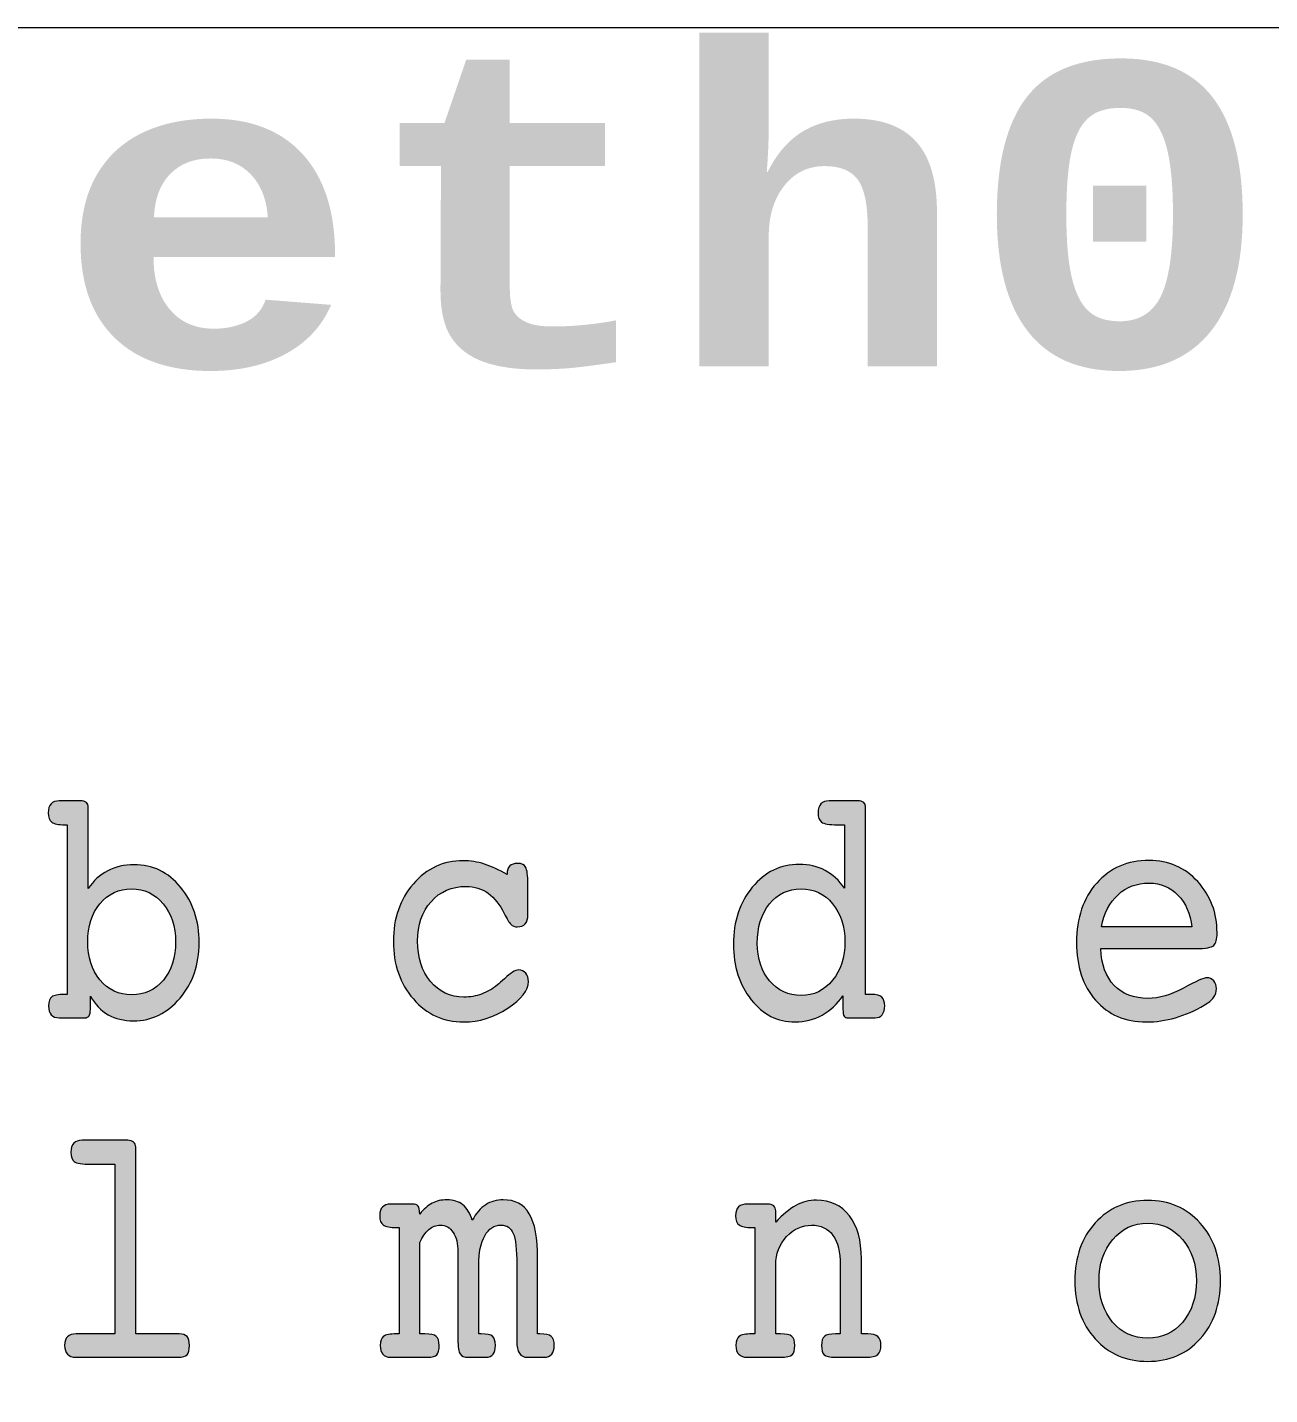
# Model space of a CAD drawing. Header units: inches. Extents: x 3 to 262, y 196 to 297.
# Drawn here: x 26.69 to 62.06, y 252.36 to 291.28 of the extents above; entities that cross this region are included whole.
import ezdxf

# ---------------------------------------------------------------- set-up
doc = ezdxf.new("R2010")
doc.units = ezdxf.units.IN
doc.header["$MEASUREMENT"] = 0
doc.layers.add('Engrave', color=7, linetype='Continuous')
doc.layers.add('LaserCut', color=7, linetype='Continuous')

msp = doc.modelspace()

# ---------------------------------------------------------------- hatches: boundary and pattern name
at = {"layer": 'Engrave', "true_color": 0xffffff}
h = msp.add_hatch(color=7, dxfattribs=at)
h.dxf.hatch_style = 2
edge = h.paths.add_edge_path()
edge.add_spline(control_points=[(29.659, 263.738), (30.03, 263.738), (30.332, 263.878), (30.563, 264.158), (30.795, 264.438), (30.911, 264.801), (30.911, 265.248), (30.911, 265.685), (30.793, 266.045), (30.557, 266.328), (30.322, 266.611), (30.022, 266.753), (29.659, 266.753), (29.292, 266.753), (28.992, 266.612), (28.76, 266.331), (28.526, 266.049), (28.41, 265.688), (28.41, 265.248), (28.41, 264.808), (28.526, 264.446), (28.76, 264.163), (28.992, 263.88), (29.292, 263.738), (29.659, 263.738), (29.659, 263.738), (29.659, 263.738), (29.659, 263.738)], knot_values=[0, 0, 0, 0, 1, 1, 1, 2, 2, 2, 3, 3, 3, 4, 4, 4, 5, 5, 5, 6, 6, 6, 7, 7, 7, 8, 8, 8, 9, 9, 9, 9], degree=3, periodic=1)
edge = h.paths.add_edge_path()
edge.add_spline(control_points=[(28.426, 266.762), (28.573, 266.983), (28.757, 267.151), (28.979, 267.267), (29.2, 267.383), (29.45, 267.442), (29.729, 267.442), (30.259, 267.442), (30.7, 267.228), (31.053, 266.802), (31.406, 266.376), (31.583, 265.849), (31.583, 265.22), (31.583, 264.6), (31.402, 264.075), (31.039, 263.644), (30.677, 263.213), (30.235, 262.998), (29.714, 262.998), (29.437, 262.998), (29.196, 263.056), (28.991, 263.172), (28.785, 263.289), (28.616, 263.465), (28.485, 263.701), (28.485, 263.701), (28.485, 263.323), (28.485, 263.323), (28.485, 263.238), (28.473, 263.177), (28.447, 263.139), (28.422, 263.101), (28.381, 263.083), (28.323, 263.083), (28.323, 263.083), (27.6, 263.083), (27.6, 263.083), (27.497, 263.083), (27.421, 263.111), (27.37, 263.168), (27.321, 263.224), (27.296, 263.309), (27.296, 263.422), (27.296, 263.548), (27.326, 263.634), (27.386, 263.68), (27.447, 263.725), (27.567, 263.748), (27.746, 263.748), (27.746, 263.748), (27.829, 263.748), (27.829, 263.748), (27.829, 263.748), (27.829, 268.578), (27.829, 268.578), (27.829, 268.578), (27.754, 268.578), (27.754, 268.578), (27.575, 268.578), (27.452, 268.604), (27.386, 268.654), (27.321, 268.705), (27.287, 268.792), (27.287, 268.918), (27.287, 269.031), (27.314, 269.117), (27.366, 269.173), (27.419, 269.23), (27.497, 269.258), (27.6, 269.258), (27.6, 269.258), (28.201, 269.258), (28.201, 269.258), (28.279, 269.258), (28.337, 269.242), (28.372, 269.211), (28.408, 269.179), (28.426, 269.131), (28.426, 269.065), (28.426, 269.065), (28.426, 266.762), (28.426, 266.762), (28.426, 266.762), (28.426, 266.762), (28.426, 266.762)], knot_values=[0, 0, 0, 0, 1, 1, 1, 2, 2, 2, 3, 3, 3, 4, 4, 4, 5, 5, 5, 6, 6, 6, 7, 7, 7, 8, 8, 8, 9, 9, 9, 10, 10, 10, 11, 11, 11, 12, 12, 12, 13, 13, 13, 14, 14, 14, 15, 15, 15, 16, 16, 16, 17, 17, 17, 18, 18, 18, 19, 19, 19, 20, 20, 20, 21, 21, 21, 22, 22, 22, 23, 23, 23, 24, 24, 24, 25, 25, 25, 26, 26, 26, 27, 27, 27, 28, 28, 28, 28], degree=3, periodic=1)
h = msp.add_hatch(color=7, dxfattribs=at)
h.dxf.hatch_style = 2
edge = h.paths.add_edge_path()
edge.add_spline(control_points=[(50.06, 263.083), (50.004, 263.083), (49.965, 263.099), (49.943, 263.132), (49.921, 263.165), (49.909, 263.229), (49.909, 263.323), (49.909, 263.323), (49.909, 263.71), (49.909, 263.71), (49.751, 263.474), (49.554, 263.291), (49.317, 263.161), (49.08, 263.03), (48.823, 262.965), (48.546, 262.965), (48.048, 262.965), (47.632, 263.176), (47.296, 263.599), (46.96, 264.022), (46.792, 264.548), (46.792, 265.177), (46.792, 265.828), (46.971, 266.37), (47.329, 266.802), (47.688, 267.235), (48.134, 267.451), (48.669, 267.451), (48.94, 267.451), (49.184, 267.394), (49.4, 267.279), (49.616, 267.164), (49.801, 266.995), (49.957, 266.771), (49.957, 266.771), (49.957, 268.578), (49.957, 268.578), (49.957, 268.578), (49.747, 268.578), (49.747, 268.578), (49.518, 268.578), (49.37, 268.603), (49.303, 268.652), (49.236, 268.701), (49.202, 268.789), (49.202, 268.918), (49.202, 269.031), (49.229, 269.117), (49.283, 269.173), (49.337, 269.23), (49.415, 269.258), (49.518, 269.258), (49.518, 269.258), (50.328, 269.258), (50.328, 269.258), (50.407, 269.258), (50.465, 269.242), (50.5, 269.211), (50.536, 269.179), (50.554, 269.131), (50.554, 269.065), (50.554, 269.065), (50.554, 263.748), (50.554, 263.748), (50.554, 263.748), (50.731, 263.748), (50.731, 263.748), (50.86, 263.748), (50.954, 263.722), (51.012, 263.67), (51.07, 263.618), (51.099, 263.536), (51.099, 263.422), (51.099, 263.315), (51.074, 263.232), (51.024, 263.172), (50.974, 263.113), (50.907, 263.083), (50.822, 263.083), (50.822, 263.083), (50.06, 263.083), (50.06, 263.083), (50.06, 263.083), (50.06, 263.083), (50.06, 263.083)], knot_values=[0, 0, 0, 0, 1, 1, 1, 2, 2, 2, 3, 3, 3, 4, 4, 4, 5, 5, 5, 6, 6, 6, 7, 7, 7, 8, 8, 8, 9, 9, 9, 10, 10, 10, 11, 11, 11, 12, 12, 12, 13, 13, 13, 14, 14, 14, 15, 15, 15, 16, 16, 16, 17, 17, 17, 18, 18, 18, 19, 19, 19, 20, 20, 20, 21, 21, 21, 22, 22, 22, 23, 23, 23, 24, 24, 24, 25, 25, 25, 26, 26, 26, 27, 27, 27, 28, 28, 28, 28], degree=3, periodic=1)
edge = h.paths.add_edge_path()
edge.add_spline(control_points=[(47.471, 265.201), (47.471, 264.767), (47.589, 264.411), (47.823, 264.135), (48.058, 263.858), (48.355, 263.719), (48.716, 263.719), (49.08, 263.719), (49.379, 263.863), (49.613, 264.151), (49.848, 264.439), (49.965, 264.805), (49.965, 265.248), (49.965, 265.685), (49.848, 266.045), (49.615, 266.328), (49.382, 266.611), (49.082, 266.753), (48.716, 266.753), (48.345, 266.753), (48.044, 266.61), (47.815, 266.324), (47.586, 266.038), (47.471, 265.663), (47.471, 265.201), (47.471, 265.201), (47.471, 265.201), (47.471, 265.201)], knot_values=[0, 0, 0, 0, 1, 1, 1, 2, 2, 2, 3, 3, 3, 4, 4, 4, 5, 5, 5, 6, 6, 6, 7, 7, 7, 8, 8, 8, 9, 9, 9, 9], degree=3, periodic=1)
h = msp.add_hatch(color=7, dxfattribs=at)
h.dxf.hatch_style = 2
edge = h.paths.add_edge_path()
edge.add_spline(control_points=[(40.347, 267.159), (40.347, 267.159), (40.347, 267.178), (40.347, 267.178), (40.347, 267.281), (40.372, 267.358), (40.422, 267.406), (40.472, 267.455), (40.55, 267.479), (40.655, 267.479), (40.763, 267.479), (40.838, 267.442), (40.879, 267.366), (40.919, 267.29), (40.94, 267.135), (40.94, 266.899), (40.94, 266.899), (40.94, 266.021), (40.94, 266.021), (40.94, 265.905), (40.915, 265.818), (40.865, 265.76), (40.815, 265.702), (40.74, 265.673), (40.639, 265.673), (40.568, 265.673), (40.507, 265.697), (40.456, 265.746), (40.404, 265.794), (40.342, 265.896), (40.268, 266.05), (40.142, 266.305), (39.988, 266.497), (39.808, 266.628), (39.627, 266.759), (39.42, 266.824), (39.185, 266.824), (38.774, 266.824), (38.441, 266.679), (38.184, 266.389), (37.927, 266.1), (37.799, 265.726), (37.799, 265.267), (37.799, 264.798), (37.922, 264.415), (38.168, 264.118), (38.414, 263.821), (38.731, 263.672), (39.118, 263.672), (39.295, 263.672), (39.463, 263.701), (39.622, 263.76), (39.781, 263.818), (39.932, 263.905), (40.074, 264.021), (40.124, 264.059), (40.192, 264.117), (40.276, 264.196), (40.447, 264.363), (40.582, 264.446), (40.679, 264.446), (40.761, 264.446), (40.827, 264.415), (40.879, 264.354), (40.93, 264.293), (40.955, 264.213), (40.955, 264.116), (40.955, 263.867), (40.759, 263.613), (40.365, 263.354), (39.971, 263.094), (39.553, 262.965), (39.11, 262.965), (38.539, 262.965), (38.062, 263.183), (37.682, 263.62), (37.301, 264.058), (37.111, 264.603), (37.111, 265.257), (37.111, 265.912), (37.3, 266.458), (37.68, 266.897), (38.059, 267.336), (38.533, 267.555), (39.102, 267.555), (39.302, 267.555), (39.504, 267.523), (39.705, 267.458), (39.906, 267.394), (40.121, 267.294), (40.347, 267.159), (40.347, 267.159), (40.347, 267.159), (40.347, 267.159)], knot_values=[0, 0, 0, 0, 1, 1, 1, 2, 2, 2, 3, 3, 3, 4, 4, 4, 5, 5, 5, 6, 6, 6, 7, 7, 7, 8, 8, 8, 9, 9, 9, 10, 10, 10, 11, 11, 11, 12, 12, 12, 13, 13, 13, 14, 14, 14, 15, 15, 15, 16, 16, 16, 17, 17, 17, 18, 18, 18, 19, 19, 19, 20, 20, 20, 21, 21, 21, 22, 22, 22, 23, 23, 23, 24, 24, 24, 25, 25, 25, 26, 26, 26, 27, 27, 27, 28, 28, 28, 29, 29, 29, 30, 30, 30, 31, 31, 31, 31], degree=3, periodic=1)
h = msp.add_hatch(color=7, dxfattribs=at)
h.dxf.hatch_style = 2
edge = h.paths.add_edge_path()
edge.add_spline(control_points=[(57.247, 265.055), (57.268, 264.602), (57.397, 264.252), (57.632, 264.005), (57.868, 263.758), (58.19, 263.635), (58.599, 263.635), (58.907, 263.635), (59.243, 263.733), (59.606, 263.929), (59.97, 264.126), (60.19, 264.224), (60.266, 264.224), (60.345, 264.224), (60.411, 264.194), (60.464, 264.135), (60.516, 264.075), (60.543, 264.001), (60.543, 263.913), (60.543, 263.822), (60.515, 263.738), (60.46, 263.663), (60.404, 263.587), (60.316, 263.513), (60.195, 263.441), (59.931, 263.287), (59.659, 263.169), (59.379, 263.087), (59.099, 263.006), (58.82, 262.965), (58.543, 262.965), (57.943, 262.965), (57.462, 263.172), (57.101, 263.585), (56.74, 263.999), (56.56, 264.547), (56.56, 265.229), (56.56, 265.924), (56.751, 266.487), (57.133, 266.918), (57.515, 267.349), (58.013, 267.564), (58.626, 267.564), (59.182, 267.564), (59.643, 267.363), (60.009, 266.96), (60.376, 266.558), (60.559, 266.07), (60.559, 265.498), (60.559, 265.322), (60.528, 265.204), (60.466, 265.144), (60.404, 265.084), (60.236, 265.055), (59.962, 265.055), (59.962, 265.055), (57.247, 265.055), (57.247, 265.055), (57.247, 265.055), (57.247, 265.055), (57.247, 265.055)], knot_values=[0, 0, 0, 0, 1, 1, 1, 2, 2, 2, 3, 3, 3, 4, 4, 4, 5, 5, 5, 6, 6, 6, 7, 7, 7, 8, 8, 8, 9, 9, 9, 10, 10, 10, 11, 11, 11, 12, 12, 12, 13, 13, 13, 14, 14, 14, 15, 15, 15, 16, 16, 16, 17, 17, 17, 18, 18, 18, 19, 19, 19, 20, 20, 20, 20], degree=3, periodic=1)
edge = h.paths.add_edge_path()
edge.add_spline(control_points=[(57.267, 265.673), (57.267, 265.673), (59.839, 265.673), (59.839, 265.673), (59.8, 266.047), (59.669, 266.348), (59.446, 266.576), (59.224, 266.804), (58.95, 266.918), (58.626, 266.918), (58.276, 266.918), (57.981, 266.808), (57.741, 266.588), (57.501, 266.368), (57.343, 266.062), (57.267, 265.673), (57.267, 265.673), (57.267, 265.673), (57.267, 265.673)], knot_values=[0, 0, 0, 0, 1, 1, 1, 2, 2, 2, 3, 3, 3, 4, 4, 4, 5, 5, 5, 6, 6, 6, 6], degree=3, periodic=1)
h = msp.add_hatch(color=7, dxfattribs=at)
h.dxf.hatch_style = 2
edge = h.paths.add_edge_path()
edge.add_spline(control_points=[(29.18, 258.917), (29.18, 258.917), (28.509, 258.917), (28.509, 258.917), (28.253, 258.917), (28.093, 258.941), (28.028, 258.99), (27.964, 259.039), (27.932, 259.128), (27.932, 259.257), (27.932, 259.37), (27.959, 259.455), (28.013, 259.511), (28.067, 259.568), (28.145, 259.596), (28.248, 259.596), (28.248, 259.596), (29.552, 259.596), (29.552, 259.596), (29.623, 259.596), (29.678, 259.579), (29.718, 259.544), (29.757, 259.51), (29.777, 259.463), (29.777, 259.403), (29.777, 259.403), (29.777, 254.086), (29.777, 254.086), (29.777, 254.086), (31.018, 254.086), (31.018, 254.086), (31.118, 254.086), (31.191, 254.06), (31.237, 254.008), (31.283, 253.956), (31.306, 253.874), (31.306, 253.76), (31.306, 253.632), (31.284, 253.543), (31.239, 253.494), (31.194, 253.445), (31.11, 253.421), (30.986, 253.421), (30.986, 253.421), (28.07, 253.421), (28.07, 253.421), (27.967, 253.421), (27.889, 253.449), (27.835, 253.506), (27.781, 253.562), (27.754, 253.647), (27.754, 253.76), (27.754, 253.87), (27.781, 253.952), (27.837, 254.006), (27.892, 254.059), (27.975, 254.086), (28.086, 254.086), (28.086, 254.086), (29.18, 254.086), (29.18, 254.086), (29.18, 254.086), (29.18, 258.917), (29.18, 258.917), (29.18, 258.917), (29.18, 258.917), (29.18, 258.917)], knot_values=[0, 0, 0, 0, 1, 1, 1, 2, 2, 2, 3, 3, 3, 4, 4, 4, 5, 5, 5, 6, 6, 6, 7, 7, 7, 8, 8, 8, 9, 9, 9, 10, 10, 10, 11, 11, 11, 12, 12, 12, 13, 13, 13, 14, 14, 14, 15, 15, 15, 16, 16, 16, 17, 17, 17, 18, 18, 18, 19, 19, 19, 20, 20, 20, 21, 21, 21, 22, 22, 22, 22], degree=3, periodic=1)
h = msp.add_hatch(color=7, dxfattribs=at)
h.dxf.hatch_style = 2
edge = h.paths.add_edge_path()
edge.add_spline(control_points=[(40.624, 256.049), (40.624, 256.492), (40.59, 256.792), (40.523, 256.947), (40.456, 257.103), (40.34, 257.181), (40.177, 257.181), (39.982, 257.181), (39.827, 257.08), (39.713, 256.879), (39.598, 256.678), (39.541, 256.401), (39.541, 256.049), (39.541, 256.049), (39.541, 254.086), (39.541, 254.086), (39.541, 254.086), (39.612, 254.086), (39.612, 254.086), (39.773, 254.086), (39.88, 254.063), (39.934, 254.018), (39.988, 253.972), (40.015, 253.886), (40.015, 253.76), (40.015, 253.647), (39.993, 253.562), (39.948, 253.506), (39.903, 253.449), (39.835, 253.421), (39.742, 253.421), (39.742, 253.421), (39.241, 253.421), (39.241, 253.421), (39.127, 253.421), (39.05, 253.452), (39.01, 253.515), (38.969, 253.578), (38.948, 253.714), (38.948, 253.921), (38.948, 253.921), (38.948, 256.417), (38.948, 256.417), (38.948, 256.653), (38.903, 256.839), (38.814, 256.976), (38.724, 257.112), (38.602, 257.181), (38.447, 257.181), (38.328, 257.181), (38.219, 257.139), (38.12, 257.056), (38.021, 256.972), (37.937, 256.849), (37.866, 256.685), (37.866, 256.685), (37.866, 254.086), (37.866, 254.086), (37.866, 254.086), (38.011, 254.086), (38.011, 254.086), (38.17, 254.086), (38.277, 254.062), (38.332, 254.015), (38.387, 253.968), (38.415, 253.883), (38.415, 253.76), (38.415, 253.632), (38.392, 253.543), (38.347, 253.494), (38.303, 253.445), (38.217, 253.421), (38.091, 253.421), (38.091, 253.421), (37.04, 253.421), (37.04, 253.421), (36.937, 253.421), (36.861, 253.449), (36.812, 253.504), (36.764, 253.559), (36.739, 253.644), (36.739, 253.76), (36.739, 253.886), (36.77, 253.972), (36.832, 254.018), (36.894, 254.063), (37.015, 254.086), (37.194, 254.086), (37.194, 254.086), (37.273, 254.086), (37.273, 254.086), (37.273, 254.086), (37.273, 257.11), (37.273, 257.11), (37.273, 257.11), (37.202, 257.11), (37.202, 257.11), (37.017, 257.11), (36.891, 257.135), (36.824, 257.186), (36.757, 257.236), (36.724, 257.324), (36.724, 257.45), (36.724, 257.56), (36.75, 257.642), (36.803, 257.697), (36.855, 257.752), (36.934, 257.78), (37.04, 257.78), (37.04, 257.78), (37.644, 257.78), (37.644, 257.78), (37.731, 257.78), (37.789, 257.762), (37.816, 257.726), (37.844, 257.69), (37.86, 257.613), (37.866, 257.497), (37.973, 257.635), (38.09, 257.738), (38.213, 257.804), (38.337, 257.87), (38.477, 257.903), (38.632, 257.903), (38.817, 257.903), (38.969, 257.855), (39.089, 257.759), (39.208, 257.663), (39.297, 257.517), (39.355, 257.322), (39.466, 257.52), (39.593, 257.667), (39.739, 257.761), (39.883, 257.855), (40.049, 257.903), (40.237, 257.903), (40.576, 257.903), (40.825, 257.77), (40.981, 257.506), (41.138, 257.242), (41.216, 256.814), (41.216, 256.223), (41.216, 256.223), (41.216, 254.086), (41.216, 254.086), (41.216, 254.086), (41.28, 254.086), (41.28, 254.086), (41.443, 254.086), (41.552, 254.062), (41.607, 254.015), (41.663, 253.968), (41.69, 253.883), (41.69, 253.76), (41.69, 253.647), (41.667, 253.562), (41.619, 253.506), (41.572, 253.449), (41.502, 253.421), (41.41, 253.421), (41.41, 253.421), (40.932, 253.421), (40.932, 253.421), (40.826, 253.421), (40.749, 253.458), (40.699, 253.534), (40.649, 253.609), (40.624, 253.729), (40.624, 253.893), (40.624, 253.893), (40.624, 256.049), (40.624, 256.049), (40.624, 256.049), (40.624, 256.049), (40.624, 256.049)], knot_values=[0, 0, 0, 0, 1, 1, 1, 2, 2, 2, 3, 3, 3, 4, 4, 4, 5, 5, 5, 6, 6, 6, 7, 7, 7, 8, 8, 8, 9, 9, 9, 10, 10, 10, 11, 11, 11, 12, 12, 12, 13, 13, 13, 14, 14, 14, 15, 15, 15, 16, 16, 16, 17, 17, 17, 18, 18, 18, 19, 19, 19, 20, 20, 20, 21, 21, 21, 22, 22, 22, 23, 23, 23, 24, 24, 24, 25, 25, 25, 26, 26, 26, 27, 27, 27, 28, 28, 28, 29, 29, 29, 30, 30, 30, 31, 31, 31, 32, 32, 32, 33, 33, 33, 34, 34, 34, 35, 35, 35, 36, 36, 36, 37, 37, 37, 38, 38, 38, 39, 39, 39, 40, 40, 40, 41, 41, 41, 42, 42, 42, 43, 43, 43, 44, 44, 44, 45, 45, 45, 46, 46, 46, 47, 47, 47, 48, 48, 48, 49, 49, 49, 50, 50, 50, 51, 51, 51, 52, 52, 52, 53, 53, 53, 54, 54, 54, 55, 55, 55, 56, 56, 56, 57, 57, 57, 58, 58, 58, 58], degree=3, periodic=1)
h = msp.add_hatch(color=7, dxfattribs=at)
h.dxf.hatch_style = 2
edge = h.paths.add_edge_path()
edge.add_spline(control_points=[(47.4, 254.086), (47.4, 254.086), (47.4, 257.11), (47.4, 257.11), (47.4, 257.11), (47.325, 257.11), (47.325, 257.11), (47.146, 257.11), (47.023, 257.135), (46.956, 257.186), (46.888, 257.236), (46.855, 257.324), (46.855, 257.45), (46.855, 257.566), (46.883, 257.65), (46.938, 257.702), (46.993, 257.754), (47.083, 257.78), (47.207, 257.78), (47.207, 257.78), (47.772, 257.78), (47.772, 257.78), (47.843, 257.78), (47.898, 257.763), (47.938, 257.728), (47.977, 257.693), (47.997, 257.646), (47.997, 257.587), (47.997, 257.587), (47.997, 257.266), (47.997, 257.266), (48.189, 257.48), (48.38, 257.638), (48.568, 257.74), (48.756, 257.842), (48.952, 257.893), (49.155, 257.893), (49.552, 257.893), (49.865, 257.745), (50.093, 257.45), (50.321, 257.154), (50.435, 256.745), (50.435, 256.223), (50.435, 256.223), (50.435, 254.086), (50.435, 254.086), (50.435, 254.086), (50.621, 254.086), (50.621, 254.086), (50.752, 254.086), (50.847, 254.06), (50.905, 254.008), (50.963, 253.956), (50.992, 253.874), (50.992, 253.76), (50.992, 253.638), (50.961, 253.551), (50.899, 253.499), (50.838, 253.447), (50.728, 253.421), (50.569, 253.421), (50.569, 253.421), (49.696, 253.421), (49.696, 253.421), (49.528, 253.421), (49.419, 253.444), (49.372, 253.492), (49.325, 253.539), (49.301, 253.628), (49.301, 253.76), (49.301, 253.883), (49.329, 253.968), (49.384, 254.015), (49.439, 254.062), (49.543, 254.086), (49.696, 254.086), (49.696, 254.086), (49.834, 254.086), (49.834, 254.086), (49.834, 254.086), (49.834, 256.049), (49.834, 256.049), (49.834, 256.417), (49.765, 256.697), (49.625, 256.891), (49.485, 257.084), (49.282, 257.181), (49.017, 257.181), (48.748, 257.181), (48.511, 257.072), (48.305, 256.855), (48.1, 256.638), (47.997, 256.369), (47.997, 256.049), (47.997, 256.049), (47.997, 254.086), (47.997, 254.086), (47.997, 254.086), (48.135, 254.086), (48.135, 254.086), (48.293, 254.086), (48.4, 254.062), (48.455, 254.015), (48.511, 253.968), (48.538, 253.883), (48.538, 253.76), (48.538, 253.628), (48.515, 253.539), (48.467, 253.492), (48.42, 253.444), (48.304, 253.421), (48.119, 253.421), (48.119, 253.421), (47.187, 253.421), (47.187, 253.421), (47.079, 253.421), (46.998, 253.449), (46.944, 253.504), (46.89, 253.559), (46.863, 253.644), (46.863, 253.76), (46.863, 253.886), (46.894, 253.972), (46.956, 254.018), (47.018, 254.063), (47.138, 254.086), (47.317, 254.086), (47.317, 254.086), (47.4, 254.086), (47.4, 254.086), (47.4, 254.086), (47.4, 254.086), (47.4, 254.086)], knot_values=[0, 0, 0, 0, 1, 1, 1, 2, 2, 2, 3, 3, 3, 4, 4, 4, 5, 5, 5, 6, 6, 6, 7, 7, 7, 8, 8, 8, 9, 9, 9, 10, 10, 10, 11, 11, 11, 12, 12, 12, 13, 13, 13, 14, 14, 14, 15, 15, 15, 16, 16, 16, 17, 17, 17, 18, 18, 18, 19, 19, 19, 20, 20, 20, 21, 21, 21, 22, 22, 22, 23, 23, 23, 24, 24, 24, 25, 25, 25, 26, 26, 26, 27, 27, 27, 28, 28, 28, 29, 29, 29, 30, 30, 30, 31, 31, 31, 32, 32, 32, 33, 33, 33, 34, 34, 34, 35, 35, 35, 36, 36, 36, 37, 37, 37, 38, 38, 38, 39, 39, 39, 40, 40, 40, 41, 41, 41, 42, 42, 42, 43, 43, 43, 44, 44, 44, 44], degree=3, periodic=1)
h = msp.add_hatch(color=7, dxfattribs=at)
h.dxf.hatch_style = 2
edge = h.paths.add_edge_path()
edge.add_spline(control_points=[(58.583, 253.963), (58.989, 253.963), (59.321, 254.117), (59.58, 254.423), (59.84, 254.73), (59.97, 255.121), (59.97, 255.596), (59.97, 256.071), (59.839, 256.463), (59.579, 256.773), (59.318, 257.082), (58.986, 257.237), (58.583, 257.237), (58.18, 257.237), (57.849, 257.082), (57.589, 256.773), (57.33, 256.463), (57.2, 256.071), (57.2, 255.596), (57.2, 255.118), (57.329, 254.726), (57.587, 254.421), (57.845, 254.116), (58.177, 253.963), (58.583, 253.963), (58.583, 253.963), (58.583, 253.963), (58.583, 253.963)], knot_values=[0, 0, 0, 0, 1, 1, 1, 2, 2, 2, 3, 3, 3, 4, 4, 4, 5, 5, 5, 6, 6, 6, 7, 7, 7, 8, 8, 8, 9, 9, 9, 9], degree=3, periodic=1)
edge = h.paths.add_edge_path()
edge.add_spline(control_points=[(60.657, 255.596), (60.657, 254.923), (60.465, 254.372), (60.08, 253.945), (59.696, 253.517), (59.197, 253.303), (58.583, 253.303), (57.972, 253.303), (57.474, 253.517), (57.089, 253.945), (56.705, 254.372), (56.512, 254.923), (56.512, 255.596), (56.512, 256.269), (56.705, 256.818), (57.089, 257.244), (57.474, 257.671), (57.972, 257.884), (58.583, 257.884), (59.194, 257.884), (59.693, 257.67), (60.079, 257.242), (60.465, 256.814), (60.657, 256.265), (60.657, 255.596), (60.657, 255.596), (60.657, 255.596), (60.657, 255.596)], knot_values=[0, 0, 0, 0, 1, 1, 1, 2, 2, 2, 3, 3, 3, 4, 4, 4, 5, 5, 5, 6, 6, 6, 7, 7, 7, 8, 8, 8, 9, 9, 9, 9], degree=3, periodic=1)

# ---------------------------------------------------------------- linework, layer by layer
at = {"layer": 'Engrave', "lineweight": 0}
for points, knots in [([(28.426, 266.762), (28.573, 266.983), (28.757, 267.151), (28.979, 267.267), (29.2, 267.383), (29.45, 267.442), (29.729, 267.442), (30.259, 267.442), (30.7, 267.228), (31.053, 266.802), (31.406, 266.376), (31.583, 265.849), (31.583, 265.22), (31.583, 264.6), (31.402, 264.075), (31.039, 263.644), (30.677, 263.213), (30.235, 262.998), (29.714, 262.998), (29.437, 262.998), (29.196, 263.056), (28.991, 263.172), (28.785, 263.289), (28.616, 263.465), (28.485, 263.701), (28.485, 263.701), (28.485, 263.323), (28.485, 263.323), (28.485, 263.238), (28.473, 263.177), (28.447, 263.139), (28.422, 263.101), (28.381, 263.083), (28.323, 263.083), (28.323, 263.083), (27.6, 263.083), (27.6, 263.083), (27.497, 263.083), (27.421, 263.111), (27.37, 263.168), (27.321, 263.224), (27.296, 263.309), (27.296, 263.422), (27.296, 263.548), (27.326, 263.634), (27.386, 263.68), (27.447, 263.725), (27.567, 263.748), (27.746, 263.748), (27.746, 263.748), (27.829, 263.748), (27.829, 263.748), (27.829, 263.748), (27.829, 268.578), (27.829, 268.578), (27.829, 268.578), (27.754, 268.578), (27.754, 268.578), (27.575, 268.578), (27.452, 268.604), (27.386, 268.654), (27.321, 268.705), (27.287, 268.792), (27.287, 268.918), (27.287, 269.031), (27.314, 269.117), (27.366, 269.173), (27.419, 269.23), (27.497, 269.258), (27.6, 269.258), (27.6, 269.258), (28.201, 269.258), (28.201, 269.258), (28.279, 269.258), (28.337, 269.242), (28.372, 269.211), (28.408, 269.179), (28.426, 269.131), (28.426, 269.065), (28.426, 269.065), (28.426, 266.762), (28.426, 266.762), (28.426, 266.762), (28.426, 266.762), (28.426, 266.762)], [0, 0, 0, 0, 1, 1, 1, 2, 2, 2, 3, 3, 3, 4, 4, 4, 5, 5, 5, 6, 6, 6, 7, 7, 7, 8, 8, 8, 9, 9, 9, 10, 10, 10, 11, 11, 11, 12, 12, 12, 13, 13, 13, 14, 14, 14, 15, 15, 15, 16, 16, 16, 17, 17, 17, 18, 18, 18, 19, 19, 19, 20, 20, 20, 21, 21, 21, 22, 22, 22, 23, 23, 23, 24, 24, 24, 25, 25, 25, 26, 26, 26, 27, 27, 27, 28, 28, 28, 28]), ([(50.06, 263.083), (50.004, 263.083), (49.965, 263.099), (49.943, 263.132), (49.921, 263.165), (49.909, 263.229), (49.909, 263.323), (49.909, 263.323), (49.909, 263.71), (49.909, 263.71), (49.751, 263.474), (49.554, 263.291), (49.317, 263.161), (49.08, 263.03), (48.823, 262.965), (48.546, 262.965), (48.048, 262.965), (47.632, 263.176), (47.296, 263.599), (46.96, 264.022), (46.792, 264.548), (46.792, 265.177), (46.792, 265.828), (46.971, 266.37), (47.329, 266.802), (47.688, 267.235), (48.134, 267.451), (48.669, 267.451), (48.94, 267.451), (49.184, 267.394), (49.4, 267.279), (49.616, 267.164), (49.801, 266.995), (49.957, 266.771), (49.957, 266.771), (49.957, 268.578), (49.957, 268.578), (49.957, 268.578), (49.747, 268.578), (49.747, 268.578), (49.518, 268.578), (49.37, 268.603), (49.303, 268.652), (49.236, 268.701), (49.202, 268.789), (49.202, 268.918), (49.202, 269.031), (49.229, 269.117), (49.283, 269.173), (49.337, 269.23), (49.415, 269.258), (49.518, 269.258), (49.518, 269.258), (50.328, 269.258), (50.328, 269.258), (50.407, 269.258), (50.465, 269.242), (50.5, 269.211), (50.536, 269.179), (50.554, 269.131), (50.554, 269.065), (50.554, 269.065), (50.554, 263.748), (50.554, 263.748), (50.554, 263.748), (50.731, 263.748), (50.731, 263.748), (50.86, 263.748), (50.954, 263.722), (51.012, 263.67), (51.07, 263.618), (51.099, 263.536), (51.099, 263.422), (51.099, 263.315), (51.074, 263.232), (51.024, 263.172), (50.974, 263.113), (50.907, 263.083), (50.822, 263.083), (50.822, 263.083), (50.06, 263.083), (50.06, 263.083), (50.06, 263.083), (50.06, 263.083), (50.06, 263.083)], [0, 0, 0, 0, 1, 1, 1, 2, 2, 2, 3, 3, 3, 4, 4, 4, 5, 5, 5, 6, 6, 6, 7, 7, 7, 8, 8, 8, 9, 9, 9, 10, 10, 10, 11, 11, 11, 12, 12, 12, 13, 13, 13, 14, 14, 14, 15, 15, 15, 16, 16, 16, 17, 17, 17, 18, 18, 18, 19, 19, 19, 20, 20, 20, 21, 21, 21, 22, 22, 22, 23, 23, 23, 24, 24, 24, 25, 25, 25, 26, 26, 26, 27, 27, 27, 28, 28, 28, 28]), ([(40.347, 267.159), (40.347, 267.159), (40.347, 267.178), (40.347, 267.178), (40.347, 267.281), (40.372, 267.358), (40.422, 267.406), (40.472, 267.455), (40.55, 267.479), (40.655, 267.479), (40.763, 267.479), (40.838, 267.442), (40.879, 267.366), (40.919, 267.29), (40.94, 267.135), (40.94, 266.899), (40.94, 266.899), (40.94, 266.021), (40.94, 266.021), (40.94, 265.905), (40.915, 265.818), (40.865, 265.76), (40.815, 265.702), (40.74, 265.673), (40.639, 265.673), (40.568, 265.673), (40.507, 265.697), (40.456, 265.746), (40.404, 265.794), (40.342, 265.896), (40.268, 266.05), (40.142, 266.305), (39.988, 266.497), (39.808, 266.628), (39.627, 266.759), (39.42, 266.824), (39.185, 266.824), (38.774, 266.824), (38.441, 266.679), (38.184, 266.389), (37.927, 266.1), (37.799, 265.726), (37.799, 265.267), (37.799, 264.798), (37.922, 264.415), (38.168, 264.118), (38.414, 263.821), (38.731, 263.672), (39.118, 263.672), (39.295, 263.672), (39.463, 263.701), (39.622, 263.76), (39.781, 263.818), (39.932, 263.905), (40.074, 264.021), (40.124, 264.059), (40.192, 264.117), (40.276, 264.196), (40.447, 264.363), (40.582, 264.446), (40.679, 264.446), (40.761, 264.446), (40.827, 264.415), (40.879, 264.354), (40.93, 264.293), (40.955, 264.213), (40.955, 264.116), (40.955, 263.867), (40.759, 263.613), (40.365, 263.354), (39.971, 263.094), (39.553, 262.965), (39.11, 262.965), (38.539, 262.965), (38.062, 263.183), (37.682, 263.62), (37.301, 264.058), (37.111, 264.603), (37.111, 265.257), (37.111, 265.912), (37.3, 266.458), (37.68, 266.897), (38.059, 267.336), (38.533, 267.555), (39.102, 267.555), (39.302, 267.555), (39.504, 267.523), (39.705, 267.458), (39.906, 267.394), (40.121, 267.294), (40.347, 267.159), (40.347, 267.159), (40.347, 267.159), (40.347, 267.159)], [0, 0, 0, 0, 1, 1, 1, 2, 2, 2, 3, 3, 3, 4, 4, 4, 5, 5, 5, 6, 6, 6, 7, 7, 7, 8, 8, 8, 9, 9, 9, 10, 10, 10, 11, 11, 11, 12, 12, 12, 13, 13, 13, 14, 14, 14, 15, 15, 15, 16, 16, 16, 17, 17, 17, 18, 18, 18, 19, 19, 19, 20, 20, 20, 21, 21, 21, 22, 22, 22, 23, 23, 23, 24, 24, 24, 25, 25, 25, 26, 26, 26, 27, 27, 27, 28, 28, 28, 29, 29, 29, 30, 30, 30, 31, 31, 31, 31]), ([(57.247, 265.055), (57.268, 264.602), (57.397, 264.252), (57.632, 264.005), (57.868, 263.758), (58.19, 263.635), (58.599, 263.635), (58.907, 263.635), (59.243, 263.733), (59.606, 263.929), (59.97, 264.126), (60.19, 264.224), (60.266, 264.224), (60.345, 264.224), (60.411, 264.194), (60.464, 264.135), (60.516, 264.075), (60.543, 264.001), (60.543, 263.913), (60.543, 263.822), (60.515, 263.738), (60.46, 263.663), (60.404, 263.587), (60.316, 263.513), (60.195, 263.441), (59.931, 263.287), (59.659, 263.169), (59.379, 263.087), (59.099, 263.006), (58.82, 262.965), (58.543, 262.965), (57.943, 262.965), (57.462, 263.172), (57.101, 263.585), (56.74, 263.999), (56.56, 264.547), (56.56, 265.229), (56.56, 265.924), (56.751, 266.487), (57.133, 266.918), (57.515, 267.349), (58.013, 267.564), (58.626, 267.564), (59.182, 267.564), (59.643, 267.363), (60.009, 266.96), (60.376, 266.558), (60.559, 266.07), (60.559, 265.498), (60.559, 265.322), (60.528, 265.204), (60.466, 265.144), (60.404, 265.084), (60.236, 265.055), (59.962, 265.055), (59.962, 265.055), (57.247, 265.055), (57.247, 265.055), (57.247, 265.055), (57.247, 265.055), (57.247, 265.055)], [0, 0, 0, 0, 1, 1, 1, 2, 2, 2, 3, 3, 3, 4, 4, 4, 5, 5, 5, 6, 6, 6, 7, 7, 7, 8, 8, 8, 9, 9, 9, 10, 10, 10, 11, 11, 11, 12, 12, 12, 13, 13, 13, 14, 14, 14, 15, 15, 15, 16, 16, 16, 17, 17, 17, 18, 18, 18, 19, 19, 19, 20, 20, 20, 20]), ([(29.659, 263.738), (30.03, 263.738), (30.332, 263.878), (30.563, 264.158), (30.795, 264.438), (30.911, 264.801), (30.911, 265.248), (30.911, 265.685), (30.793, 266.045), (30.557, 266.328), (30.322, 266.611), (30.022, 266.753), (29.659, 266.753), (29.292, 266.753), (28.992, 266.612), (28.76, 266.331), (28.526, 266.049), (28.41, 265.688), (28.41, 265.248), (28.41, 264.808), (28.526, 264.446), (28.76, 264.163), (28.992, 263.88), (29.292, 263.738), (29.659, 263.738), (29.659, 263.738), (29.659, 263.738), (29.659, 263.738)], [0, 0, 0, 0, 1, 1, 1, 2, 2, 2, 3, 3, 3, 4, 4, 4, 5, 5, 5, 6, 6, 6, 7, 7, 7, 8, 8, 8, 9, 9, 9, 9]), ([(47.471, 265.201), (47.471, 264.767), (47.589, 264.411), (47.823, 264.135), (48.058, 263.858), (48.355, 263.719), (48.716, 263.719), (49.08, 263.719), (49.379, 263.863), (49.613, 264.151), (49.848, 264.439), (49.965, 264.805), (49.965, 265.248), (49.965, 265.685), (49.848, 266.045), (49.615, 266.328), (49.382, 266.611), (49.082, 266.753), (48.716, 266.753), (48.345, 266.753), (48.044, 266.61), (47.815, 266.324), (47.586, 266.038), (47.471, 265.663), (47.471, 265.201), (47.471, 265.201), (47.471, 265.201), (47.471, 265.201)], [0, 0, 0, 0, 1, 1, 1, 2, 2, 2, 3, 3, 3, 4, 4, 4, 5, 5, 5, 6, 6, 6, 7, 7, 7, 8, 8, 8, 9, 9, 9, 9]), ([(57.267, 265.673), (57.267, 265.673), (59.839, 265.673), (59.839, 265.673), (59.8, 266.047), (59.669, 266.348), (59.446, 266.576), (59.224, 266.804), (58.95, 266.918), (58.626, 266.918), (58.276, 266.918), (57.981, 266.808), (57.741, 266.588), (57.501, 266.368), (57.343, 266.062), (57.267, 265.673), (57.267, 265.673), (57.267, 265.673), (57.267, 265.673)], [0, 0, 0, 0, 1, 1, 1, 2, 2, 2, 3, 3, 3, 4, 4, 4, 5, 5, 5, 6, 6, 6, 6]), ([(29.18, 258.917), (29.18, 258.917), (28.509, 258.917), (28.509, 258.917), (28.253, 258.917), (28.093, 258.941), (28.028, 258.99), (27.964, 259.039), (27.932, 259.128), (27.932, 259.257), (27.932, 259.37), (27.959, 259.455), (28.013, 259.511), (28.067, 259.568), (28.145, 259.596), (28.248, 259.596), (28.248, 259.596), (29.552, 259.596), (29.552, 259.596), (29.623, 259.596), (29.678, 259.579), (29.718, 259.544), (29.757, 259.51), (29.777, 259.463), (29.777, 259.403), (29.777, 259.403), (29.777, 254.086), (29.777, 254.086), (29.777, 254.086), (31.018, 254.086), (31.018, 254.086), (31.118, 254.086), (31.191, 254.06), (31.237, 254.008), (31.283, 253.956), (31.306, 253.874), (31.306, 253.76), (31.306, 253.632), (31.284, 253.543), (31.239, 253.494), (31.194, 253.445), (31.11, 253.421), (30.986, 253.421), (30.986, 253.421), (28.07, 253.421), (28.07, 253.421), (27.967, 253.421), (27.889, 253.449), (27.835, 253.506), (27.781, 253.562), (27.754, 253.647), (27.754, 253.76), (27.754, 253.87), (27.781, 253.952), (27.837, 254.006), (27.892, 254.059), (27.975, 254.086), (28.086, 254.086), (28.086, 254.086), (29.18, 254.086), (29.18, 254.086), (29.18, 254.086), (29.18, 258.917), (29.18, 258.917), (29.18, 258.917), (29.18, 258.917), (29.18, 258.917)], [0, 0, 0, 0, 1, 1, 1, 2, 2, 2, 3, 3, 3, 4, 4, 4, 5, 5, 5, 6, 6, 6, 7, 7, 7, 8, 8, 8, 9, 9, 9, 10, 10, 10, 11, 11, 11, 12, 12, 12, 13, 13, 13, 14, 14, 14, 15, 15, 15, 16, 16, 16, 17, 17, 17, 18, 18, 18, 19, 19, 19, 20, 20, 20, 21, 21, 21, 22, 22, 22, 22]), ([(40.624, 256.049), (40.624, 256.492), (40.59, 256.792), (40.523, 256.947), (40.456, 257.103), (40.34, 257.181), (40.177, 257.181), (39.982, 257.181), (39.827, 257.08), (39.713, 256.879), (39.598, 256.678), (39.541, 256.401), (39.541, 256.049), (39.541, 256.049), (39.541, 254.086), (39.541, 254.086), (39.541, 254.086), (39.612, 254.086), (39.612, 254.086), (39.773, 254.086), (39.88, 254.063), (39.934, 254.018), (39.988, 253.972), (40.015, 253.886), (40.015, 253.76), (40.015, 253.647), (39.993, 253.562), (39.948, 253.506), (39.903, 253.449), (39.835, 253.421), (39.742, 253.421), (39.742, 253.421), (39.241, 253.421), (39.241, 253.421), (39.127, 253.421), (39.05, 253.452), (39.01, 253.515), (38.969, 253.578), (38.948, 253.714), (38.948, 253.921), (38.948, 253.921), (38.948, 256.417), (38.948, 256.417), (38.948, 256.653), (38.903, 256.839), (38.814, 256.976), (38.724, 257.112), (38.602, 257.181), (38.447, 257.181), (38.328, 257.181), (38.219, 257.139), (38.12, 257.056), (38.021, 256.972), (37.937, 256.849), (37.866, 256.685), (37.866, 256.685), (37.866, 254.086), (37.866, 254.086), (37.866, 254.086), (38.011, 254.086), (38.011, 254.086), (38.17, 254.086), (38.277, 254.062), (38.332, 254.015), (38.387, 253.968), (38.415, 253.883), (38.415, 253.76), (38.415, 253.632), (38.392, 253.543), (38.347, 253.494), (38.303, 253.445), (38.217, 253.421), (38.091, 253.421), (38.091, 253.421), (37.04, 253.421), (37.04, 253.421), (36.937, 253.421), (36.861, 253.449), (36.812, 253.504), (36.764, 253.559), (36.739, 253.644), (36.739, 253.76), (36.739, 253.886), (36.77, 253.972), (36.832, 254.018), (36.894, 254.063), (37.015, 254.086), (37.194, 254.086), (37.194, 254.086), (37.273, 254.086), (37.273, 254.086), (37.273, 254.086), (37.273, 257.11), (37.273, 257.11), (37.273, 257.11), (37.202, 257.11), (37.202, 257.11), (37.017, 257.11), (36.891, 257.135), (36.824, 257.186), (36.757, 257.236), (36.724, 257.324), (36.724, 257.45), (36.724, 257.56), (36.75, 257.642), (36.803, 257.697), (36.855, 257.752), (36.934, 257.78), (37.04, 257.78), (37.04, 257.78), (37.644, 257.78), (37.644, 257.78), (37.731, 257.78), (37.789, 257.762), (37.816, 257.726), (37.844, 257.69), (37.86, 257.613), (37.866, 257.497), (37.973, 257.635), (38.09, 257.738), (38.213, 257.804), (38.337, 257.87), (38.477, 257.903), (38.632, 257.903), (38.817, 257.903), (38.969, 257.855), (39.089, 257.759), (39.208, 257.663), (39.297, 257.517), (39.355, 257.322), (39.466, 257.52), (39.593, 257.667), (39.739, 257.761), (39.883, 257.855), (40.049, 257.903), (40.237, 257.903), (40.576, 257.903), (40.825, 257.77), (40.981, 257.506), (41.138, 257.242), (41.216, 256.814), (41.216, 256.223), (41.216, 256.223), (41.216, 254.086), (41.216, 254.086), (41.216, 254.086), (41.28, 254.086), (41.28, 254.086), (41.443, 254.086), (41.552, 254.062), (41.607, 254.015), (41.663, 253.968), (41.69, 253.883), (41.69, 253.76), (41.69, 253.647), (41.667, 253.562), (41.619, 253.506), (41.572, 253.449), (41.502, 253.421), (41.41, 253.421), (41.41, 253.421), (40.932, 253.421), (40.932, 253.421), (40.826, 253.421), (40.749, 253.458), (40.699, 253.534), (40.649, 253.609), (40.624, 253.729), (40.624, 253.893), (40.624, 253.893), (40.624, 256.049), (40.624, 256.049), (40.624, 256.049), (40.624, 256.049), (40.624, 256.049)], [0, 0, 0, 0, 1, 1, 1, 2, 2, 2, 3, 3, 3, 4, 4, 4, 5, 5, 5, 6, 6, 6, 7, 7, 7, 8, 8, 8, 9, 9, 9, 10, 10, 10, 11, 11, 11, 12, 12, 12, 13, 13, 13, 14, 14, 14, 15, 15, 15, 16, 16, 16, 17, 17, 17, 18, 18, 18, 19, 19, 19, 20, 20, 20, 21, 21, 21, 22, 22, 22, 23, 23, 23, 24, 24, 24, 25, 25, 25, 26, 26, 26, 27, 27, 27, 28, 28, 28, 29, 29, 29, 30, 30, 30, 31, 31, 31, 32, 32, 32, 33, 33, 33, 34, 34, 34, 35, 35, 35, 36, 36, 36, 37, 37, 37, 38, 38, 38, 39, 39, 39, 40, 40, 40, 41, 41, 41, 42, 42, 42, 43, 43, 43, 44, 44, 44, 45, 45, 45, 46, 46, 46, 47, 47, 47, 48, 48, 48, 49, 49, 49, 50, 50, 50, 51, 51, 51, 52, 52, 52, 53, 53, 53, 54, 54, 54, 55, 55, 55, 56, 56, 56, 57, 57, 57, 58, 58, 58, 58]), ([(47.4, 254.086), (47.4, 254.086), (47.4, 257.11), (47.4, 257.11), (47.4, 257.11), (47.325, 257.11), (47.325, 257.11), (47.146, 257.11), (47.023, 257.135), (46.956, 257.186), (46.888, 257.236), (46.855, 257.324), (46.855, 257.45), (46.855, 257.566), (46.883, 257.65), (46.938, 257.702), (46.993, 257.754), (47.083, 257.78), (47.207, 257.78), (47.207, 257.78), (47.772, 257.78), (47.772, 257.78), (47.843, 257.78), (47.898, 257.763), (47.938, 257.728), (47.977, 257.693), (47.997, 257.646), (47.997, 257.587), (47.997, 257.587), (47.997, 257.266), (47.997, 257.266), (48.189, 257.48), (48.38, 257.638), (48.568, 257.74), (48.756, 257.842), (48.952, 257.893), (49.155, 257.893), (49.552, 257.893), (49.865, 257.745), (50.093, 257.45), (50.321, 257.154), (50.435, 256.745), (50.435, 256.223), (50.435, 256.223), (50.435, 254.086), (50.435, 254.086), (50.435, 254.086), (50.621, 254.086), (50.621, 254.086), (50.752, 254.086), (50.847, 254.06), (50.905, 254.008), (50.963, 253.956), (50.992, 253.874), (50.992, 253.76), (50.992, 253.638), (50.961, 253.551), (50.899, 253.499), (50.838, 253.447), (50.728, 253.421), (50.569, 253.421), (50.569, 253.421), (49.696, 253.421), (49.696, 253.421), (49.528, 253.421), (49.419, 253.444), (49.372, 253.492), (49.325, 253.539), (49.301, 253.628), (49.301, 253.76), (49.301, 253.883), (49.329, 253.968), (49.384, 254.015), (49.439, 254.062), (49.543, 254.086), (49.696, 254.086), (49.696, 254.086), (49.834, 254.086), (49.834, 254.086), (49.834, 254.086), (49.834, 256.049), (49.834, 256.049), (49.834, 256.417), (49.765, 256.697), (49.625, 256.891), (49.485, 257.084), (49.282, 257.181), (49.017, 257.181), (48.748, 257.181), (48.511, 257.072), (48.305, 256.855), (48.1, 256.638), (47.997, 256.369), (47.997, 256.049), (47.997, 256.049), (47.997, 254.086), (47.997, 254.086), (47.997, 254.086), (48.135, 254.086), (48.135, 254.086), (48.293, 254.086), (48.4, 254.062), (48.455, 254.015), (48.511, 253.968), (48.538, 253.883), (48.538, 253.76), (48.538, 253.628), (48.515, 253.539), (48.467, 253.492), (48.42, 253.444), (48.304, 253.421), (48.119, 253.421), (48.119, 253.421), (47.187, 253.421), (47.187, 253.421), (47.079, 253.421), (46.998, 253.449), (46.944, 253.504), (46.89, 253.559), (46.863, 253.644), (46.863, 253.76), (46.863, 253.886), (46.894, 253.972), (46.956, 254.018), (47.018, 254.063), (47.138, 254.086), (47.317, 254.086), (47.317, 254.086), (47.4, 254.086), (47.4, 254.086), (47.4, 254.086), (47.4, 254.086), (47.4, 254.086)], [0, 0, 0, 0, 1, 1, 1, 2, 2, 2, 3, 3, 3, 4, 4, 4, 5, 5, 5, 6, 6, 6, 7, 7, 7, 8, 8, 8, 9, 9, 9, 10, 10, 10, 11, 11, 11, 12, 12, 12, 13, 13, 13, 14, 14, 14, 15, 15, 15, 16, 16, 16, 17, 17, 17, 18, 18, 18, 19, 19, 19, 20, 20, 20, 21, 21, 21, 22, 22, 22, 23, 23, 23, 24, 24, 24, 25, 25, 25, 26, 26, 26, 27, 27, 27, 28, 28, 28, 29, 29, 29, 30, 30, 30, 31, 31, 31, 32, 32, 32, 33, 33, 33, 34, 34, 34, 35, 35, 35, 36, 36, 36, 37, 37, 37, 38, 38, 38, 39, 39, 39, 40, 40, 40, 41, 41, 41, 42, 42, 42, 43, 43, 43, 44, 44, 44, 44]), ([(60.657, 255.596), (60.657, 254.923), (60.465, 254.372), (60.08, 253.945), (59.696, 253.517), (59.197, 253.303), (58.583, 253.303), (57.972, 253.303), (57.474, 253.517), (57.089, 253.945), (56.705, 254.372), (56.512, 254.923), (56.512, 255.596), (56.512, 256.269), (56.705, 256.818), (57.089, 257.244), (57.474, 257.671), (57.972, 257.884), (58.583, 257.884), (59.194, 257.884), (59.693, 257.67), (60.079, 257.242), (60.465, 256.814), (60.657, 256.265), (60.657, 255.596), (60.657, 255.596), (60.657, 255.596), (60.657, 255.596)], [0, 0, 0, 0, 1, 1, 1, 2, 2, 2, 3, 3, 3, 4, 4, 4, 5, 5, 5, 6, 6, 6, 7, 7, 7, 8, 8, 8, 9, 9, 9, 9]), ([(58.583, 253.963), (58.989, 253.963), (59.321, 254.117), (59.58, 254.423), (59.84, 254.73), (59.97, 255.121), (59.97, 255.596), (59.97, 256.071), (59.839, 256.463), (59.579, 256.773), (59.318, 257.082), (58.986, 257.237), (58.583, 257.237), (58.18, 257.237), (57.849, 257.082), (57.589, 256.773), (57.33, 256.463), (57.2, 256.071), (57.2, 255.596), (57.2, 255.118), (57.329, 254.726), (57.587, 254.421), (57.845, 254.116), (58.177, 253.963), (58.583, 253.963), (58.583, 253.963), (58.583, 253.963), (58.583, 253.963)], [0, 0, 0, 0, 1, 1, 1, 2, 2, 2, 3, 3, 3, 4, 4, 4, 5, 5, 5, 6, 6, 6, 7, 7, 7, 8, 8, 8, 9, 9, 9, 9])]:
    msp.add_open_spline(points, degree=3, knots=knots, dxfattribs=at)
at = {"layer": 'LaserCut', "color": 7, "lineweight": 9, "true_color": 0xffffff}
msp.add_lwpolyline([(11.103, 196.35), (10.235, 196.438), (9.393, 196.699), (8.603, 197.123), (7.889, 197.701), (7.273, 198.412), (6.773, 199.236), (6.405, 200.148), (6.179, 201.12), (6.103, 202.123), (6.103, 285.504), (6.179, 286.507), (6.405, 287.479), (6.773, 288.391), (7.273, 289.215), (7.889, 289.926), (8.603, 290.503), (9.393, 290.928), (10.235, 291.189), (11.103, 291.277), (112.493, 291.277)], dxfattribs=at)

# ---------------------------------------------------------------- texts
at = {"layer": 'Engrave', "color": 7, "true_color": 0xffffff, "insert": (27.502, 281.495), "char_height": 8.63601, "attachment_point": 7}
msp.add_mtext('\\fCourier New|b1|i0|c0|p34;\\W1;eth0:2020', dxfattribs=at)

doc.saveas('drawing.dxf')
